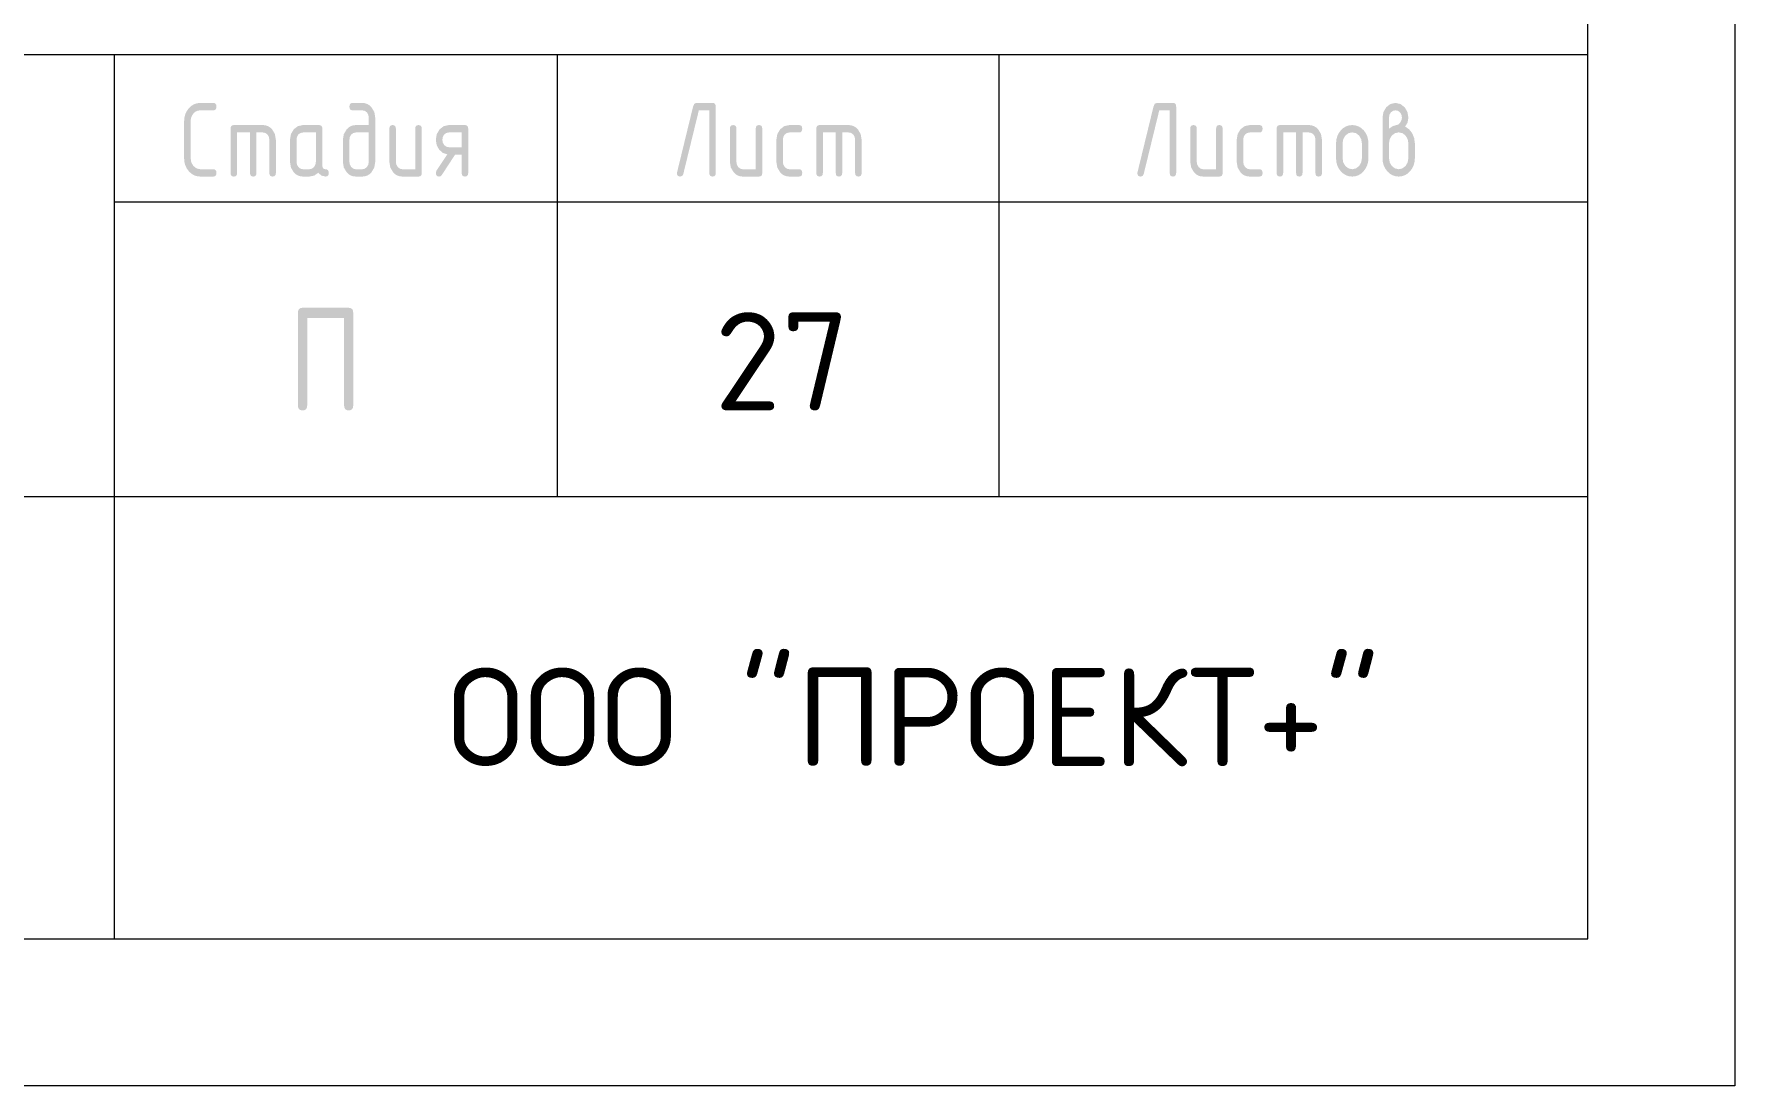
# Model space of a CAD drawing. Header units: millimetres. Extents: x 0 to 1189, y 0 to 841.
# Drawn here: x 1131.4 to 1189.1, y 0 to 35.7 of the extents above; entities that cross this region are included whole.
import ezdxf

# ---------------------------------------------------------------- set-up
doc = ezdxf.new("R2010")
doc.units = ezdxf.units.MM

msp = doc.modelspace()

# ---------------------------------------------------------------- hatches: boundary and pattern name
h = msp.add_hatch(color=7)
h.dxf.hatch_style = 2
h.paths.add_polyline_path([(1137.47696, 33.331563), (1137.525346, 33.323708), (1137.55978, 33.300143), (1137.580364, 33.260869), (1137.587203, 33.205886), (1137.580364, 33.150902), (1137.55978, 33.111628), (1137.525346, 33.088063), (1137.47696, 33.080209), (1137.038192, 33.080209), (1136.949714, 33.068943), (1136.872759, 33.034733), (1136.807276, 32.976959), (1136.753214, 32.895), (1136.720141, 32.806117), (1136.710219, 32.706485), (1136.710219, 31.459636), (1136.733439, 31.315286), (1136.805028, 31.194501), (1136.911482, 31.111061), (1137.038192, 31.082604), (1137.47696, 31.082604), (1137.525346, 31.07475), (1137.55978, 31.051185), (1137.580364, 31.011911), (1137.587203, 30.956927), (1137.580364, 30.90246), (1137.55978, 30.864323), (1137.525346, 30.841896), (1137.47696, 30.834557), (1137.038192, 30.834557), (1136.927768, 30.845763), (1136.826181, 30.87955), (1136.733172, 30.936179), (1136.648483, 31.015907), (1136.578479, 31.112241), (1136.528731, 31.217721), (1136.499035, 31.3324), (1136.489182, 31.456328), (1136.489182, 32.706485), (1136.499035, 32.832325), (1136.528731, 32.947986), (1136.578479, 33.053828), (1136.648483, 33.150213), (1136.733172, 33.230174), (1136.826181, 33.286776), (1136.927768, 33.320435), (1137.038192, 33.331563)])
h = msp.add_hatch(color=7)
h.paths.add_polyline_path([(1142.974251, 32.832162), (1142.974251, 31.333959), (1142.942074, 31.140206), (1142.845818, 30.977873), (1142.777958, 30.914087), (1142.703535, 30.869422), (1142.622808, 30.843153), (1142.536035, 30.834557), (1142.314998, 30.834557), (1142.226364, 30.843153), (1142.145017, 30.869422), (1142.071214, 30.914087), (1142.005215, 30.977873), (1141.908476, 31.140206), (1141.87623, 31.333959), (1141.87623, 32.081406), (1141.908476, 32.275159), (1142.005215, 32.437491), (1142.072377, 32.49965), (1142.14605, 32.544496), (1142.226751, 32.571669), (1142.314998, 32.580807), (1142.753765, 32.580807), (1142.753765, 32.832162), (1142.737986, 32.929244), (1142.692029, 33.010204), (1142.62106, 33.062363), (1142.536035, 33.080209), (1142.204754, 33.080209), (1142.158194, 33.088063), (1142.124553, 33.111628), (1142.10414, 33.150902), (1142.097267, 33.205886), (1142.10414, 33.260869), (1142.124553, 33.300143), (1142.158194, 33.323708), (1142.204754, 33.331563), (1142.536035, 33.331563), (1142.624669, 33.32245), (1142.706016, 33.295045), (1142.779818, 33.249242), (1142.845818, 33.184939), (1142.942074, 33.025707)])
h.paths.add_polyline_path([(1142.753765, 31.333959), (1142.753765, 32.329453), (1142.314998, 32.329453), (1142.229904, 32.311401), (1142.158452, 32.259449), (1142.11277, 32.178283), (1142.097267, 32.081406), (1142.097267, 31.333959), (1142.113184, 31.238323), (1142.16176, 31.155916), (1142.232798, 31.100863), (1142.314998, 31.082604), (1142.536035, 31.082604), (1142.619475, 31.100863), (1142.689273, 31.155916), (1142.737642, 31.237082)])
h = msp.add_hatch(color=7)
h.dxf.hatch_style = 2
h.paths.add_polyline_path([(1153.867382, 33.331563), (1154.4197, 33.331563), (1154.46626, 33.323708), (1154.499901, 33.300143), (1154.520314, 33.260869), (1154.527187, 33.205886), (1154.527187, 30.956927), (1154.520314, 30.90246), (1154.499901, 30.864323), (1154.46626, 30.841896), (1154.4197, 30.834557), (1154.371227, 30.841896), (1154.336604, 30.864323), (1154.31583, 30.90246), (1154.308905, 30.956927), (1154.308905, 33.080209), (1153.953371, 33.080209), (1153.425307, 30.918342), (1153.388583, 30.855573), (1153.321679, 30.834557), (1153.273206, 30.841896), (1153.238583, 30.864323), (1153.217809, 30.90246), (1153.210885, 30.956927), (1153.220255, 31.002127), (1153.757139, 33.205886), (1153.798411, 33.300143)])
h = msp.add_hatch(color=7)
h.dxf.hatch_style = 2
h.paths.add_polyline_path([(1169.488416, 33.331563), (1170.040733, 33.331563), (1170.087294, 33.323708), (1170.120935, 33.300143), (1170.141347, 33.260869), (1170.14822, 33.205886), (1170.14822, 30.956927), (1170.141347, 30.90246), (1170.120935, 30.864323), (1170.087294, 30.841896), (1170.040733, 30.834557), (1169.992261, 30.841896), (1169.957638, 30.864323), (1169.936864, 30.90246), (1169.929939, 30.956927), (1169.929939, 33.080209), (1169.574405, 33.080209), (1169.046341, 30.918342), (1169.009616, 30.855573), (1168.942712, 30.834557), (1168.89424, 30.841896), (1168.859617, 30.864323), (1168.838843, 30.90246), (1168.831918, 30.956927), (1168.841289, 31.002127), (1169.378173, 33.205886), (1169.419445, 33.300143)])
h = msp.add_hatch(color=7)
h.paths.add_polyline_path([(1177.36934, 32.458438), (1177.502458, 32.549802), (1177.624001, 32.580807), (1177.690147, 32.603476), (1177.749678, 32.667899), (1177.793775, 32.750237), (1177.808107, 32.832162), (1177.791984, 32.929244), (1177.743615, 33.010204), (1177.67237, 33.063603), (1177.58707, 33.080209), (1177.501976, 33.062363), (1177.430525, 33.010204), (1177.384843, 32.929244), (1177.36934, 32.832162)])
h.paths.add_polyline_path([(1177.915594, 32.531749), (1178.051469, 32.437629), (1178.157578, 32.301341), (1178.223861, 32.136804), (1178.246323, 31.959037), (1178.246323, 31.456328), (1178.236031, 31.331935), (1178.205327, 31.216481), (1178.154468, 31.110846), (1178.083715, 31.015907), (1178.00055, 30.936179), (1177.907877, 30.87955), (1177.806522, 30.845763), (1177.697313, 30.834557), (1177.586889, 30.845763), (1177.485302, 30.87955), (1177.392293, 30.936179), (1177.307604, 31.015907), (1177.237599, 31.112241), (1177.187852, 31.217721), (1177.158155, 31.3324), (1177.148302, 31.456328), (1177.148302, 32.832162), (1177.180548, 33.026121), (1177.277287, 33.188247), (1177.418122, 33.295458), (1177.58707, 33.331563), (1177.757257, 33.295045), (1177.90016, 33.184939), (1177.994004, 33.025707), (1178.025837, 32.832162), (1177.998207, 32.662318)])
h.paths.add_polyline_path([(1178.025837, 31.459636), (1178.025837, 31.959037), (1178.002617, 32.102422), (1177.931028, 32.224722), (1177.824299, 32.306233), (1177.697313, 32.332761), (1177.570602, 32.306233), (1177.464149, 32.224722), (1177.39256, 32.102422), (1177.36934, 31.959037), (1177.36934, 31.459636), (1177.39256, 31.313839), (1177.464149, 31.194501), (1177.570602, 31.111061), (1177.697313, 31.082604), (1177.824299, 31.111061), (1177.931028, 31.194501), (1178.002617, 31.315286)])
h = msp.add_hatch(color=7)
h.dxf.hatch_style = 2
h.paths.add_polyline_path([(1138.176737, 32.580807), (1139.163963, 32.580807), (1139.252451, 32.571669), (1139.333187, 32.544496), (1139.406894, 32.49965), (1139.474298, 32.437491), (1139.570554, 32.275159), (1139.602731, 32.081406), (1139.602731, 30.956927), (1139.595815, 30.90246), (1139.575101, 30.864323), (1139.540642, 30.841896), (1139.492488, 30.834557), (1139.444101, 30.841896), (1139.409668, 30.864323), (1139.389083, 30.90246), (1139.382245, 30.956927), (1139.382245, 32.081406), (1139.366466, 32.178283), (1139.320509, 32.259449), (1139.249471, 32.312848), (1139.163963, 32.329453), (1138.943477, 32.329453), (1138.943477, 30.956927), (1138.936561, 30.90246), (1138.915848, 30.864323), (1138.881388, 30.841896), (1138.833234, 30.834557), (1138.786441, 30.841896), (1138.752826, 30.864323), (1138.732543, 30.90246), (1138.725747, 30.956927), (1138.725747, 32.329453), (1138.28698, 32.329453), (1138.28698, 30.956927), (1138.280064, 30.90246), (1138.25935, 30.864323), (1138.224891, 30.841896), (1138.176737, 30.834557), (1138.128264, 30.841896), (1138.093641, 30.864323), (1138.072867, 30.90246), (1138.065943, 30.956927), (1138.065943, 32.458438), (1138.072867, 32.511509), (1138.093641, 32.549802), (1138.128264, 32.573004)])
h = msp.add_hatch(color=7)
h.paths.add_polyline_path([(1140.959105, 32.329453), (1140.520338, 32.329453), (1140.435244, 32.311401), (1140.363793, 32.259449), (1140.318111, 32.178283), (1140.302608, 32.081406), (1140.302608, 31.333959), (1140.318524, 31.238323), (1140.3671, 31.155916), (1140.438138, 31.100863), (1140.520338, 31.082604), (1140.741375, 31.082604), (1140.824815, 31.100863), (1140.894613, 31.155916), (1140.942982, 31.237082), (1140.959105, 31.333959)])
h.paths.add_polyline_path([(1141.397872, 30.956927), (1141.390999, 30.90246), (1141.370587, 30.864323), (1141.336946, 30.841896), (1141.290385, 30.834557), (1141.149826, 30.86639), (1141.039031, 30.963542), (1140.902812, 30.86639), (1140.741375, 30.834557), (1140.520338, 30.834557), (1140.431704, 30.843153), (1140.350357, 30.869422), (1140.276554, 30.914087), (1140.210555, 30.977873), (1140.113816, 31.138759), (1140.08157, 31.333959), (1140.08157, 32.081406), (1140.113816, 32.275159), (1140.210555, 32.437491), (1140.350357, 32.544496), (1140.520338, 32.580807), (1141.069348, 32.580807), (1141.117735, 32.573004), (1141.152168, 32.549802), (1141.172753, 32.511509), (1141.179591, 32.458438), (1141.179591, 31.208281), (1141.186516, 31.153298), (1141.20729, 31.114024), (1141.241913, 31.090459), (1141.290385, 31.082604), (1141.336946, 31.07475), (1141.370587, 31.051185), (1141.390999, 31.011911)])
h = msp.add_hatch(color=7)
h.dxf.hatch_style = 2
h.paths.add_polyline_path([(1144.551012, 32.458438), (1144.551012, 30.956927), (1144.544173, 30.90246), (1144.523589, 30.864323), (1144.489155, 30.841896), (1144.440769, 30.834557), (1143.891758, 30.834557), (1143.803125, 30.843153), (1143.721777, 30.869422), (1143.647975, 30.914087), (1143.581975, 30.977873), (1143.485237, 31.138759), (1143.452991, 31.333959), (1143.452991, 32.458438), (1143.459916, 32.511509), (1143.48069, 32.549802), (1143.515313, 32.573004), (1143.563785, 32.580807), (1143.611939, 32.573004), (1143.646399, 32.549802), (1143.667112, 32.511509), (1143.674028, 32.458438), (1143.674028, 31.333959), (1143.689945, 31.238323), (1143.738521, 31.155916), (1143.809558, 31.100863), (1143.891758, 31.082604), (1144.330526, 31.082604), (1144.330526, 32.458438), (1144.337442, 32.511509), (1144.358155, 32.549802), (1144.392615, 32.573004), (1144.440769, 32.580807), (1144.489155, 32.573004), (1144.523589, 32.549802), (1144.544173, 32.511509)])
h = msp.add_hatch(color=7)
h.paths.add_polyline_path([(1145.419461, 31.585313), (1145.265948, 31.638712), (1145.140546, 31.749575), (1145.05745, 31.902468), (1145.029752, 32.081406), (1145.061998, 32.275159), (1145.158736, 32.437491), (1145.298538, 32.544496), (1145.468519, 32.580807), (1146.01753, 32.580807), (1146.065916, 32.573004), (1146.10035, 32.549802), (1146.120934, 32.511509), (1146.127773, 32.458438), (1146.127773, 30.956927), (1146.120934, 30.90246), (1146.10035, 30.864323), (1146.065916, 30.841896), (1146.01753, 30.834557), (1145.969376, 30.841896), (1145.934916, 30.864323), (1145.914203, 30.90246), (1145.907287, 30.956927), (1145.907287, 31.582005), (1145.686249, 31.582005), (1145.229292, 30.883616), (1145.18926, 30.845857), (1145.140546, 30.834557), (1145.092074, 30.841896), (1145.05745, 30.864323), (1145.036677, 30.90246), (1145.029752, 30.956927), (1145.051249, 31.033546)])
h.paths.add_polyline_path([(1145.250789, 32.081406), (1145.266706, 31.985771), (1145.315281, 31.903364), (1145.386319, 31.848311), (1145.468519, 31.830052), (1145.907287, 31.830052), (1145.907287, 32.329453), (1145.468519, 32.329453), (1145.383425, 32.311401), (1145.311974, 32.259449), (1145.266292, 32.178283)])
h = msp.add_hatch(color=7)
h.dxf.hatch_style = 2
h.paths.add_polyline_path([(1156.104076, 32.458438), (1156.104076, 30.956927), (1156.097238, 30.90246), (1156.076653, 30.864323), (1156.04222, 30.841896), (1155.993833, 30.834557), (1155.444823, 30.834557), (1155.356189, 30.843153), (1155.274842, 30.869422), (1155.201039, 30.914087), (1155.13504, 30.977873), (1155.038302, 31.138759), (1155.006056, 31.333959), (1155.006056, 32.458438), (1155.01298, 32.511509), (1155.033754, 32.549802), (1155.068377, 32.573004), (1155.11685, 32.580807), (1155.165004, 32.573004), (1155.199463, 32.549802), (1155.220177, 32.511509), (1155.227093, 32.458438), (1155.227093, 31.333959), (1155.243009, 31.238323), (1155.291585, 31.155916), (1155.362623, 31.100863), (1155.444823, 31.082604), (1155.88359, 31.082604), (1155.88359, 32.458438), (1155.890506, 32.511509), (1155.91122, 32.549802), (1155.94568, 32.573004), (1155.993833, 32.580807), (1156.04222, 32.573004), (1156.076653, 32.549802), (1156.097238, 32.511509)])
h = msp.add_hatch(color=7)
h.dxf.hatch_style = 2
h.paths.add_polyline_path([(1156.804365, 32.081406), (1156.804365, 31.333959), (1156.820281, 31.238323), (1156.868857, 31.155916), (1156.939895, 31.100863), (1157.022095, 31.082604), (1157.350619, 31.082604), (1157.398773, 31.07475), (1157.433233, 31.051185), (1157.453946, 31.011911), (1157.460862, 30.956927), (1157.453946, 30.90246), (1157.433233, 30.864323), (1157.398773, 30.841896), (1157.350619, 30.834557), (1157.022095, 30.834557), (1156.933461, 30.843153), (1156.852114, 30.869422), (1156.778312, 30.914087), (1156.712312, 30.977873), (1156.615574, 31.138759), (1156.583328, 31.333959), (1156.583328, 32.081406), (1156.615574, 32.275159), (1156.712312, 32.437491), (1156.852114, 32.544496), (1157.022095, 32.580807), (1157.350619, 32.580807), (1157.398773, 32.572953), (1157.433233, 32.549388), (1157.453946, 32.510114), (1157.460862, 32.45513), (1157.453946, 32.400147), (1157.433233, 32.360873), (1157.398773, 32.337308), (1157.350619, 32.329453), (1157.022095, 32.329453), (1156.937001, 32.311401), (1156.86555, 32.259449), (1156.819868, 32.178283)])
h = msp.add_hatch(color=7)
h.dxf.hatch_style = 2
h.paths.add_polyline_path([(1158.050426, 32.580807), (1159.037653, 32.580807), (1159.12614, 32.571669), (1159.206876, 32.544496), (1159.280584, 32.49965), (1159.347987, 32.437491), (1159.444243, 32.275159), (1159.47642, 32.081406), (1159.47642, 30.956927), (1159.469504, 30.90246), (1159.44879, 30.864323), (1159.414331, 30.841896), (1159.366177, 30.834557), (1159.317791, 30.841896), (1159.283357, 30.864323), (1159.262773, 30.90246), (1159.255934, 30.956927), (1159.255934, 32.081406), (1159.240156, 32.178283), (1159.194198, 32.259449), (1159.12316, 32.312848), (1159.037653, 32.329453), (1158.817167, 32.329453), (1158.817167, 30.956927), (1158.810251, 30.90246), (1158.789537, 30.864323), (1158.755077, 30.841896), (1158.706924, 30.834557), (1158.660131, 30.841896), (1158.626515, 30.864323), (1158.606232, 30.90246), (1158.599437, 30.956927), (1158.599437, 32.329453), (1158.160669, 32.329453), (1158.160669, 30.956927), (1158.153753, 30.90246), (1158.13304, 30.864323), (1158.09858, 30.841896), (1158.050426, 30.834557), (1158.001954, 30.841896), (1157.967331, 30.864323), (1157.946557, 30.90246), (1157.939632, 30.956927), (1157.939632, 32.458438), (1157.946557, 32.511509), (1157.967331, 32.549802), (1158.001954, 32.573004)])
h = msp.add_hatch(color=7)
h.dxf.hatch_style = 2
h.paths.add_polyline_path([(1171.723955, 32.458438), (1171.723955, 30.956927), (1171.717117, 30.90246), (1171.696532, 30.864323), (1171.662099, 30.841896), (1171.613712, 30.834557), (1171.064702, 30.834557), (1170.976068, 30.843153), (1170.894721, 30.869422), (1170.820918, 30.914087), (1170.754919, 30.977873), (1170.658181, 31.138759), (1170.625934, 31.333959), (1170.625934, 32.458438), (1170.632859, 32.511509), (1170.653633, 32.549802), (1170.688256, 32.573004), (1170.736729, 32.580807), (1170.784883, 32.573004), (1170.819342, 32.549802), (1170.840056, 32.511509), (1170.846972, 32.458438), (1170.846972, 31.333959), (1170.862888, 31.238323), (1170.911464, 31.155916), (1170.982502, 31.100863), (1171.064702, 31.082604), (1171.503469, 31.082604), (1171.503469, 32.458438), (1171.510385, 32.511509), (1171.531099, 32.549802), (1171.565558, 32.573004), (1171.613712, 32.580807), (1171.662099, 32.573004), (1171.696532, 32.549802), (1171.717117, 32.511509)])
h = msp.add_hatch(color=7)
h.dxf.hatch_style = 2
h.paths.add_polyline_path([(1172.423089, 32.081406), (1172.423089, 31.333959), (1172.439005, 31.238323), (1172.487581, 31.155916), (1172.558619, 31.100863), (1172.640819, 31.082604), (1172.969343, 31.082604), (1173.017497, 31.07475), (1173.051957, 31.051185), (1173.07267, 31.011911), (1173.079586, 30.956927), (1173.07267, 30.90246), (1173.051957, 30.864323), (1173.017497, 30.841896), (1172.969343, 30.834557), (1172.640819, 30.834557), (1172.552185, 30.843153), (1172.470838, 30.869422), (1172.397035, 30.914087), (1172.331036, 30.977873), (1172.234298, 31.138759), (1172.202052, 31.333959), (1172.202052, 32.081406), (1172.234298, 32.275159), (1172.331036, 32.437491), (1172.470838, 32.544496), (1172.640819, 32.580807), (1172.969343, 32.580807), (1173.017497, 32.572953), (1173.051957, 32.549388), (1173.07267, 32.510114), (1173.079586, 32.45513), (1173.07267, 32.400147), (1173.051957, 32.360873), (1173.017497, 32.337308), (1172.969343, 32.329453), (1172.640819, 32.329453), (1172.555725, 32.311401), (1172.484274, 32.259449), (1172.438592, 32.178283)])
h = msp.add_hatch(color=7)
h.dxf.hatch_style = 2
h.paths.add_polyline_path([(1173.667995, 32.580807), (1174.655222, 32.580807), (1174.743709, 32.571669), (1174.824445, 32.544496), (1174.898153, 32.49965), (1174.965556, 32.437491), (1175.061812, 32.275159), (1175.093989, 32.081406), (1175.093989, 30.956927), (1175.087073, 30.90246), (1175.06636, 30.864323), (1175.0319, 30.841896), (1174.983746, 30.834557), (1174.93536, 30.841896), (1174.900926, 30.864323), (1174.880342, 30.90246), (1174.873503, 30.956927), (1174.873503, 32.081406), (1174.857725, 32.178283), (1174.811767, 32.259449), (1174.740729, 32.312848), (1174.655222, 32.329453), (1174.434736, 32.329453), (1174.434736, 30.956927), (1174.42782, 30.90246), (1174.407106, 30.864323), (1174.372646, 30.841896), (1174.324493, 30.834557), (1174.2777, 30.841896), (1174.244084, 30.864323), (1174.223801, 30.90246), (1174.217006, 30.956927), (1174.217006, 32.329453), (1173.778238, 32.329453), (1173.778238, 30.956927), (1173.771322, 30.90246), (1173.750609, 30.864323), (1173.716149, 30.841896), (1173.667995, 30.834557), (1173.619523, 30.841896), (1173.5849, 30.864323), (1173.564126, 30.90246), (1173.557201, 30.956927), (1173.557201, 32.458438), (1173.564126, 32.511509), (1173.5849, 32.549802), (1173.619523, 32.573004)])
h = msp.add_hatch(color=7)
h.paths.add_polyline_path([(1175.572185, 31.456328), (1175.572185, 31.955729), (1175.582038, 32.08157), (1175.611735, 32.197231), (1175.661482, 32.303072), (1175.731486, 32.399458), (1175.816175, 32.479186), (1175.909184, 32.535815), (1176.010772, 32.569602), (1176.121196, 32.580807), (1176.231852, 32.569654), (1176.333413, 32.536228), (1176.426293, 32.480581), (1176.510905, 32.402765), (1176.581142, 32.306328), (1176.630863, 32.200124), (1176.66043, 32.083482), (1176.670206, 31.955729), (1176.670206, 31.456328), (1176.659914, 31.3324), (1176.629209, 31.217721), (1176.578351, 31.112241), (1176.507597, 31.015907), (1176.424433, 30.936179), (1176.33176, 30.87955), (1176.230405, 30.845763), (1176.121196, 30.834557), (1176.010772, 30.845763), (1175.909184, 30.87955), (1175.816175, 30.936179), (1175.731486, 31.015907), (1175.661482, 31.112241), (1175.611735, 31.217721), (1175.582038, 31.3324)])
h.paths.add_polyline_path([(1176.44972, 31.459636), (1176.44972, 31.959037), (1176.4265, 32.102422), (1176.354911, 32.224722), (1176.248182, 32.306233), (1176.121196, 32.332761), (1175.994485, 32.306233), (1175.888031, 32.224722), (1175.816442, 32.102422), (1175.793222, 31.959037), (1175.793222, 31.459636), (1175.816442, 31.313839), (1175.888031, 31.194501), (1175.994485, 31.111061), (1176.121196, 31.082604), (1176.248182, 31.111061), (1176.354911, 31.194501), (1176.4265, 31.315286)])
h = msp.add_hatch(color=7)
h.dxf.hatch_style = 2
h.paths.add_polyline_path([(1140.50766, 26.38502), (1142.075316, 26.38502), (1142.141496, 26.374065), (1142.18928, 26.341199), (1142.218253, 26.286422), (1142.228002, 26.209734), (1142.228002, 23.074421), (1142.218253, 22.998509), (1142.18928, 22.945437), (1142.141496, 22.914276), (1142.075316, 22.904096), (1142.006267, 22.914276), (1141.957011, 22.945437), (1141.927495, 22.998509), (1141.917668, 23.074421), (1141.917668, 26.034447), (1140.665307, 26.034447), (1140.665307, 23.074421), (1140.65548, 22.998509), (1140.625964, 22.945437), (1140.576708, 22.914276), (1140.50766, 22.904096), (1140.438611, 22.914276), (1140.389355, 22.945437), (1140.359839, 22.998509), (1140.350012, 23.074421), (1140.350012, 26.209734), (1140.359839, 26.286422), (1140.389355, 26.341199), (1140.438611, 26.374065)])

# ---------------------------------------------------------------- linework, layer by layer
at = {"color": 7, "lineweight": 0}
for p, q in [((1189.107153, 840.985282), (1189.107153, -0.006567)), ((1184.111809, 4.988778), (1184.111809, 588.936038)), ((20.106931, 4.988778), (1184.111809, 4.988778)), ((1189.107153, -0.006567), (0.125554, -0.006567))]:
    msp.add_line(p, q, dxfattribs=at)
for points in [[(1184.111809, 4.988778), (1184.111809, 835.989938)], [(1184.111809, 4.988778), (1184.111809, 835.989938)], [(1184.111809, 34.960824), (999.111526, 34.960824)], [(1134.111733, 34.960824), (1134.111733, 4.988778)], [(1149.141756, 34.960824), (1149.141756, 19.974801)], [(1164.131779, 34.960824), (1164.131779, 19.974801)], [(1184.111809, 29.965816), (1134.111733, 29.965816)], [(1184.111809, 19.974801), (1064.131626, 19.974801)], [(20.106931, 4.994778), (1184.111809, 4.988778)], [(20.106931, 4.994778), (1184.111809, 4.988778)]]:
    msp.add_lwpolyline(points, dxfattribs=at)

# ---------------------------------------------------------------- texts
at = {"color": 7, "insert": (1154.478369, 26.234022), "char_height": 3.329924, "attachment_point": 1}
msp.add_mtext('{\\fISOCPEUR|b0|i0|c204|p34;27}', dxfattribs=at)
at = {"color": 7, "insert": (1145.419433, 14.17152), "char_height": 3.329924, "width": 46.81151802, "attachment_point": 1}
msp.add_mtext('{\\fISOCPEUR|b0|i0|c204|p34;ООО "ПРОЕКТ+"}', dxfattribs=at)

doc.saveas('drawing.dxf')
